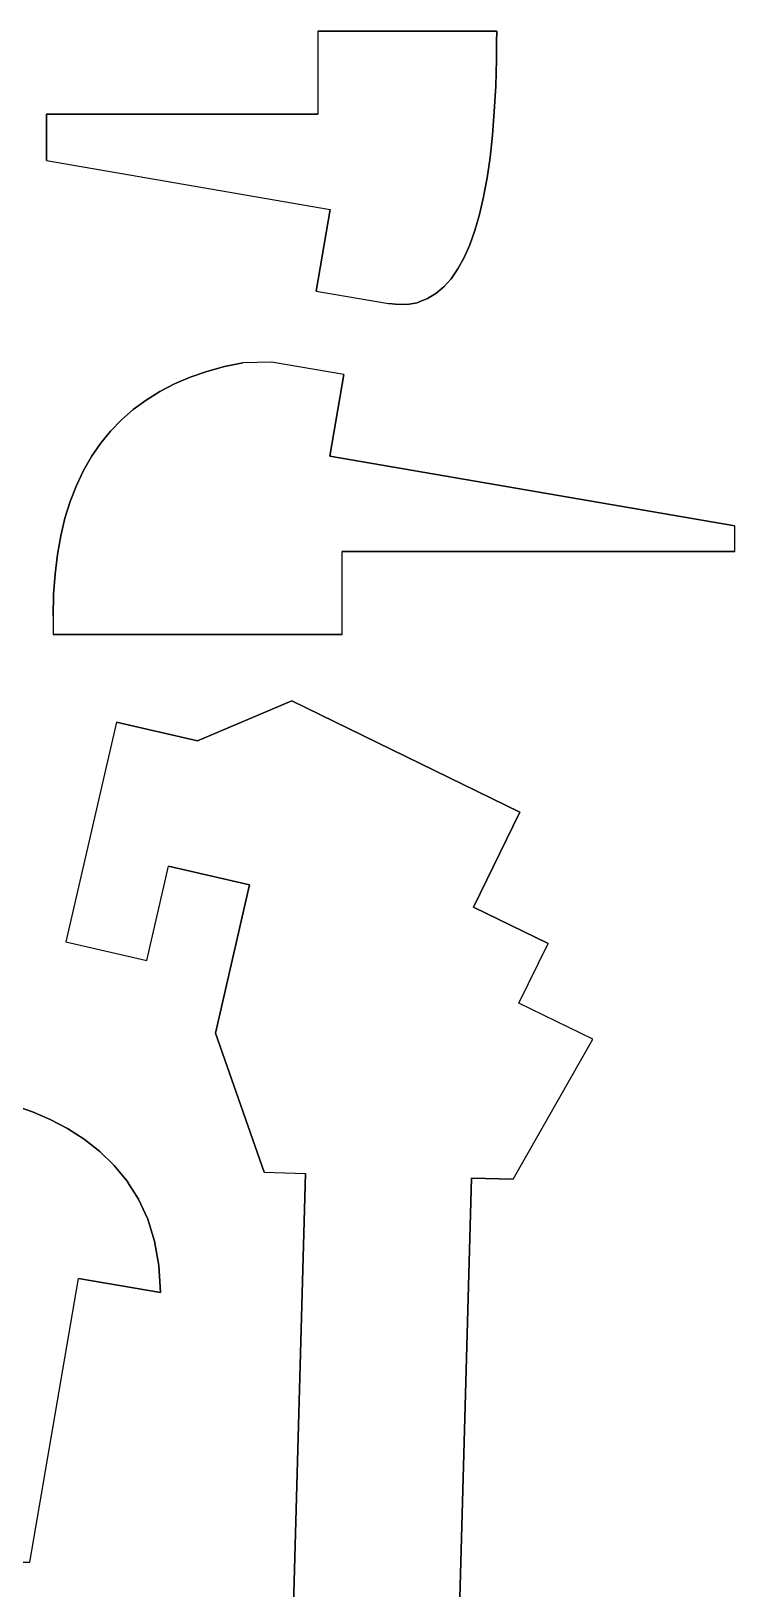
# Model space of a CAD drawing. Extents: x -17.1 to 17.1, y -14.2 to 14.2.
# Drawn here: x 14.58 to 17.12, y -9.2 to -3.57 of the extents above; entities that cross this region are included whole.
import ezdxf

# ---------------------------------------------------------------- set-up
doc = ezdxf.new("R2010")
doc.units = 0
doc.header["$MEASUREMENT"] = 0
doc.layers.add('CAMADA_1', color=7, linetype='CONTINUOUS')

msp = doc.modelspace()

# ---------------------------------------------------------------- linework, layer by layer
at = {"layer": 'CAMADA_1', "color": 250}
for points, knots in [([(16.11849, -4.43015), (16.11849, -4.43015), (16.09408, -4.46536), (16.09408, -4.46536), (16.09408, -4.46536), (16.09408, -4.46536), (16.06769, -4.49499), (16.06769, -4.49499), (16.06769, -4.49499), (16.06769, -4.49499), (16.03936, -4.51902), (16.03936, -4.51902), (16.03936, -4.51902), (16.03936, -4.51902), (16.00909, -4.53747), (16.00909, -4.53747), (16.00909, -4.53747), (16.00909, -4.53747), (15.97685, -4.55027), (15.97685, -4.55027), (15.97685, -4.55027), (15.97685, -4.55027), (15.97177, -4.55274), (15.97177, -4.55274), (15.97177, -4.55274), (15.97177, -4.55274), (15.94263, -4.55754), (15.94263, -4.55754), (15.94263, -4.55754), (15.94263, -4.55754), (15.9065, -4.55917), (15.9065, -4.55917), (15.9065, -4.55917), (15.9065, -4.55917), (15.86837, -4.55521), (15.86837, -4.55521), (15.86837, -4.55521), (15.86837, -4.55521), (15.60724, -4.51041), (15.60724, -4.51041), (15.60724, -4.51041), (15.60724, -4.51041), (15.65797, -4.21489), (15.65797, -4.21489), (15.65797, -4.21489), (15.65797, -4.21489), (14.63273, -4.03871), (14.63273, -4.03871), (14.63273, -4.03871), (14.63273, -4.03871), (14.63273, -3.87125), (14.63273, -3.87125), (14.63273, -3.87125), (14.63273, -3.87125), (15.61285, -3.87125), (15.61285, -3.87125), (15.61285, -3.87125), (15.61285, -3.87125), (15.61292, -3.57107), (15.61292, -3.57107), (15.61292, -3.57107), (15.61292, -3.57107), (16.25911, -3.57107), (16.25911, -3.57107), (16.25911, -3.57107), (16.25911, -3.57107), (16.25868, -3.61111), (16.25868, -3.61111), (16.25868, -3.61111), (16.25868, -3.61111), (16.25812, -3.67345), (16.25812, -3.67345), (16.25812, -3.67345), (16.25812, -3.67345), (16.25519, -3.77025), (16.25519, -3.77025), (16.25519, -3.77025), (16.25519, -3.77025), (16.25032, -3.86137), (16.25032, -3.86137), (16.25032, -3.86137), (16.25032, -3.86137), (16.24351, -3.94695), (16.24351, -3.94695), (16.24351, -3.94695), (16.24351, -3.94695), (16.23473, -4.02696), (16.23473, -4.02696), (16.23473, -4.02696), (16.23473, -4.02696), (16.22397, -4.10137), (16.22397, -4.10137), (16.22397, -4.10137), (16.22397, -4.10137), (16.21127, -4.17016), (16.21127, -4.17016), (16.21127, -4.17016), (16.21127, -4.17016), (16.19663, -4.23334), (16.19663, -4.23334), (16.19663, -4.23334), (16.19663, -4.23334), (16.18005, -4.29095), (16.18005, -4.29095), (16.18005, -4.29095), (16.18005, -4.29095), (16.16149, -4.34295), (16.16149, -4.34295), (16.16149, -4.34295), (16.16149, -4.34295), (16.14096, -4.38934), (16.14096, -4.38934), (16.14096, -4.38934), (16.14096, -4.38934), (16.11849, -4.43015), (16.11849, -4.43015)], [0, 0, 0, 0, 0.0333333, 0.0333333, 0.0333333, 0.0333333, 0.0666667, 0.0666667, 0.0666667, 0.0666667, 0.1, 0.1, 0.1, 0.1, 0.1333333, 0.1333333, 0.1333333, 0.1333333, 0.1666667, 0.1666667, 0.1666667, 0.1666667, 0.2, 0.2, 0.2, 0.2, 0.2333333, 0.2333333, 0.2333333, 0.2333333, 0.2666667, 0.2666667, 0.2666667, 0.2666667, 0.3, 0.3, 0.3, 0.3, 0.3333333, 0.3333333, 0.3333333, 0.3333333, 0.3666667, 0.3666667, 0.3666667, 0.3666667, 0.4, 0.4, 0.4, 0.4, 0.4333333, 0.4333333, 0.4333333, 0.4333333, 0.4666667, 0.4666667, 0.4666667, 0.4666667, 0.5, 0.5, 0.5, 0.5, 0.5333333, 0.5333333, 0.5333333, 0.5333333, 0.5666667, 0.5666667, 0.5666667, 0.5666667, 0.6, 0.6, 0.6, 0.6, 0.6333333, 0.6333333, 0.6333333, 0.6333333, 0.6666667, 0.6666667, 0.6666667, 0.6666667, 0.7, 0.7, 0.7, 0.7, 0.7333333, 0.7333333, 0.7333333, 0.7333333, 0.7666667, 0.7666667, 0.7666667, 0.7666667, 0.8, 0.8, 0.8, 0.8, 0.8333333, 0.8333333, 0.8333333, 0.8333333, 0.8666667, 0.8666667, 0.8666667, 0.8666667, 0.9, 0.9, 0.9, 0.9, 0.9333333, 0.9333333, 0.9333333, 0.9333333, 1, 1, 1, 1]), ([(15.44567, -4.76653), (15.44567, -4.76653), (15.70676, -4.81137), (15.70676, -4.81137), (15.70676, -4.81137), (15.70676, -4.81137), (15.65603, -5.10696), (15.65603, -5.10696), (15.65603, -5.10696), (15.65603, -5.10696), (17.11886, -5.35814), (17.11886, -5.35814), (17.11886, -5.35814), (17.11886, -5.35814), (17.11893, -5.45067), (17.11893, -5.45067), (17.11893, -5.45067), (17.11893, -5.45067), (15.70112, -5.45063), (15.70112, -5.45063), (15.70112, -5.45063), (15.70112, -5.45063), (15.70108, -5.75071), (15.70108, -5.75071), (15.70108, -5.75071), (15.70108, -5.75071), (14.657, -5.75071), (14.657, -5.75071), (14.657, -5.75071), (14.657, -5.75071), (14.657, -5.684), (14.657, -5.684), (14.657, -5.684), (14.657, -5.684), (14.65869, -5.60667), (14.65869, -5.60667), (14.65869, -5.60667), (14.65869, -5.60667), (14.66384, -5.53266), (14.66384, -5.53266), (14.66384, -5.53266), (14.66384, -5.53266), (14.67238, -5.46196), (14.67238, -5.46196), (14.67238, -5.46196), (14.67238, -5.46196), (14.68438, -5.39461), (14.68438, -5.39461), (14.68438, -5.39461), (14.68438, -5.39461), (14.69979, -5.33055), (14.69979, -5.33055), (14.69979, -5.33055), (14.69979, -5.33055), (14.71863, -5.26984), (14.71863, -5.26984), (14.71863, -5.26984), (14.71863, -5.26984), (14.74089, -5.21247), (14.74089, -5.21247), (14.74089, -5.21247), (14.74089, -5.21247), (14.76657, -5.15839), (14.76657, -5.15839), (14.76657, -5.15839), (14.76657, -5.15839), (14.79571, -5.10766), (14.79571, -5.10766), (14.79571, -5.10766), (14.79571, -5.10766), (14.82824, -5.06025), (14.82824, -5.06025), (14.82824, -5.06025), (14.82824, -5.06025), (14.86422, -5.01615), (14.86422, -5.01615), (14.86422, -5.01615), (14.86422, -5.01615), (14.90363, -4.97541), (14.90363, -4.97541), (14.90363, -4.97541), (14.90363, -4.97541), (14.94645, -4.93794), (14.94645, -4.93794), (14.94645, -4.93794), (14.94645, -4.93794), (14.99274, -4.90383), (14.99274, -4.90383), (14.99274, -4.90383), (14.99274, -4.90383), (15.04241, -4.87307), (15.04241, -4.87307), (15.04241, -4.87307), (15.04241, -4.87307), (15.09554, -4.84559), (15.09554, -4.84559), (15.09554, -4.84559), (15.09554, -4.84559), (15.15209, -4.82146), (15.15209, -4.82146), (15.15209, -4.82146), (15.15209, -4.82146), (15.21206, -4.80064), (15.21206, -4.80064), (15.21206, -4.80064), (15.21206, -4.80064), (15.27545, -4.78314), (15.27545, -4.78314), (15.27545, -4.78314), (15.27545, -4.78314), (15.34227, -4.769), (15.34227, -4.769), (15.34227, -4.769), (15.34227, -4.769), (15.44567, -4.76653), (15.44567, -4.76653)], [0, 0, 0, 0, 0.0333333, 0.0333333, 0.0333333, 0.0333333, 0.0666667, 0.0666667, 0.0666667, 0.0666667, 0.1, 0.1, 0.1, 0.1, 0.1333333, 0.1333333, 0.1333333, 0.1333333, 0.1666667, 0.1666667, 0.1666667, 0.1666667, 0.2, 0.2, 0.2, 0.2, 0.2333333, 0.2333333, 0.2333333, 0.2333333, 0.2666667, 0.2666667, 0.2666667, 0.2666667, 0.3, 0.3, 0.3, 0.3, 0.3333333, 0.3333333, 0.3333333, 0.3333333, 0.3666667, 0.3666667, 0.3666667, 0.3666667, 0.4, 0.4, 0.4, 0.4, 0.4333333, 0.4333333, 0.4333333, 0.4333333, 0.4666667, 0.4666667, 0.4666667, 0.4666667, 0.5, 0.5, 0.5, 0.5, 0.5333333, 0.5333333, 0.5333333, 0.5333333, 0.5666667, 0.5666667, 0.5666667, 0.5666667, 0.6, 0.6, 0.6, 0.6, 0.6333333, 0.6333333, 0.6333333, 0.6333333, 0.6666667, 0.6666667, 0.6666667, 0.6666667, 0.7, 0.7, 0.7, 0.7, 0.7333333, 0.7333333, 0.7333333, 0.7333333, 0.7666667, 0.7666667, 0.7666667, 0.7666667, 0.8, 0.8, 0.8, 0.8, 0.8333333, 0.8333333, 0.8333333, 0.8333333, 0.8666667, 0.8666667, 0.8666667, 0.8666667, 0.9, 0.9, 0.9, 0.9, 0.9333333, 0.9333333, 0.9333333, 0.9333333, 1, 1, 1, 1]), ([(16.29251, -10.91703), (16.29251, -10.91703), (16.29251, -12.14865), (16.29251, -12.14865), (16.29251, -12.14865), (16.29251, -12.14865), (16.11161, -13.74878), (16.11161, -13.74878), (16.11161, -13.74878), (16.11161, -13.74878), (14.89474, -13.90975), (14.89474, -13.90975), (14.89474, -13.90975), (14.89474, -13.90975), (14.58923, -13.08023), (14.58923, -13.08023), (14.58923, -13.08023), (14.58923, -13.08023), (15.02251, -12.78002), (15.02251, -12.78002), (15.02251, -12.78002), (15.02251, -12.78002), (15.22568, -13.36305), (15.22568, -13.36305), (15.22568, -13.36305), (15.22568, -13.36305), (15.48292, -13.1885), (15.48292, -13.1885), (15.48292, -13.1885), (15.48292, -13.1885), (15.15879, -12.25925), (15.15879, -12.25925), (15.15879, -12.25925), (15.15879, -12.25925), (15.19604, -12.11785), (15.19604, -12.11785), (15.19604, -12.11785), (15.19604, -12.11785), (15.35218, -9.33945), (15.35218, -9.33945), (15.35218, -9.33945), (15.35218, -9.33945), (15.52247, -9.34424), (15.52247, -9.34424), (15.52247, -9.34424), (15.52247, -9.34424), (15.56868, -7.6979), (15.56868, -7.6979), (15.56868, -7.6979), (15.56868, -7.6979), (15.41872, -7.69367), (15.41872, -7.69367), (15.41872, -7.69367), (15.41872, -7.69367), (15.24314, -7.19113), (15.24314, -7.19113), (15.24314, -7.19113), (15.24314, -7.19113), (15.36658, -6.65516), (15.36658, -6.65516), (15.36658, -6.65516), (15.36658, -6.65516), (15.07423, -6.58785), (15.07423, -6.58785), (15.07423, -6.58785), (15.07423, -6.58785), (14.9957, -6.92891), (14.9957, -6.92891), (14.9957, -6.92891), (14.9957, -6.92891), (14.70332, -6.8616), (14.70332, -6.8616), (14.70332, -6.8616), (14.70332, -6.8616), (14.88631, -6.06711), (14.88631, -6.06711), (14.88631, -6.06711), (14.88631, -6.06711), (15.17865, -6.13442), (15.17865, -6.13442), (15.17865, -6.13442), (15.17865, -6.13442), (15.51954, -5.99098), (15.51954, -5.99098), (15.51954, -5.99098), (15.51954, -5.99098), (16.34222, -6.39241), (16.34222, -6.39241), (16.34222, -6.39241), (16.34222, -6.39241), (16.17486, -6.73616), (16.17486, -6.73616), (16.17486, -6.73616), (16.17486, -6.73616), (16.44456, -6.86746), (16.44456, -6.86746), (16.44456, -6.86746), (16.44456, -6.86746), (16.33922, -7.08209), (16.33922, -7.08209), (16.33922, -7.08209), (16.33922, -7.08209), (16.60581, -7.21241), (16.60581, -7.21241), (16.60581, -7.21241), (16.60581, -7.21241), (16.31837, -7.71893), (16.31837, -7.71893), (16.31837, -7.71893), (16.31837, -7.71893), (16.16844, -7.71473), (16.16844, -7.71473), (16.16844, -7.71473), (16.16844, -7.71473), (16.12223, -9.36107), (16.12223, -9.36107), (16.12223, -9.36107), (16.12223, -9.36107), (16.29251, -9.36587), (16.29251, -9.36587), (16.29251, -9.36587), (16.29251, -9.36587), (16.29251, -10.61703), (16.29251, -10.61703), (16.29251, -10.61703), (16.29251, -10.61703), (16.59252, -10.61703), (16.59252, -10.61703), (16.59252, -10.61703), (16.59252, -10.61703), (16.59252, -10.91703), (16.59252, -10.91703), (16.59252, -10.91703), (16.59252, -10.91703), (16.29251, -10.91703), (16.29251, -10.91703)], [0, 0, 0, 0, 0.0285714, 0.0285714, 0.0285714, 0.0285714, 0.0571429, 0.0571429, 0.0571429, 0.0571429, 0.0857143, 0.0857143, 0.0857143, 0.0857143, 0.1142857, 0.1142857, 0.1142857, 0.1142857, 0.1428571, 0.1428571, 0.1428571, 0.1428571, 0.1714286, 0.1714286, 0.1714286, 0.1714286, 0.2, 0.2, 0.2, 0.2, 0.2285714, 0.2285714, 0.2285714, 0.2285714, 0.2571429, 0.2571429, 0.2571429, 0.2571429, 0.2857143, 0.2857143, 0.2857143, 0.2857143, 0.3142857, 0.3142857, 0.3142857, 0.3142857, 0.3428571, 0.3428571, 0.3428571, 0.3428571, 0.3714286, 0.3714286, 0.3714286, 0.3714286, 0.4, 0.4, 0.4, 0.4, 0.4285714, 0.4285714, 0.4285714, 0.4285714, 0.4571429, 0.4571429, 0.4571429, 0.4571429, 0.4857143, 0.4857143, 0.4857143, 0.4857143, 0.5142857, 0.5142857, 0.5142857, 0.5142857, 0.5428571, 0.5428571, 0.5428571, 0.5428571, 0.5714286, 0.5714286, 0.5714286, 0.5714286, 0.6, 0.6, 0.6, 0.6, 0.6285714, 0.6285714, 0.6285714, 0.6285714, 0.6571429, 0.6571429, 0.6571429, 0.6571429, 0.6857143, 0.6857143, 0.6857143, 0.6857143, 0.7142857, 0.7142857, 0.7142857, 0.7142857, 0.7428571, 0.7428571, 0.7428571, 0.7428571, 0.7714286, 0.7714286, 0.7714286, 0.7714286, 0.8, 0.8, 0.8, 0.8, 0.8285714, 0.8285714, 0.8285714, 0.8285714, 0.8571429, 0.8571429, 0.8571429, 0.8571429, 0.8857143, 0.8857143, 0.8857143, 0.8857143, 0.9142857, 0.9142857, 0.9142857, 0.9142857, 0.9428571, 0.9428571, 0.9428571, 0.9428571, 1, 1, 1, 1]), ([(14.57297, -9.1022), (14.57297, -9.1022), (14.40558, -9.1022), (14.40558, -9.1022), (14.40558, -9.1022), (14.40558, -9.1022), (14.40558, -7.80045), (14.40558, -7.80045), (14.40558, -7.80045), (14.40558, -7.80045), (14.10533, -7.80045), (14.10533, -7.80045), (14.10533, -7.80045), (14.10533, -7.80045), (14.10533, -7.38622), (14.10533, -7.38622), (14.10533, -7.38622), (14.10533, -7.38622), (14.13789, -7.38678), (14.13789, -7.38678), (14.13789, -7.38678), (14.13789, -7.38678), (14.17782, -7.38869), (14.17782, -7.38869), (14.17782, -7.38869), (14.17782, -7.38869), (14.22418, -7.39236), (14.22418, -7.39236), (14.22418, -7.39236), (14.22418, -7.39236), (14.276, -7.39825), (14.276, -7.39825), (14.276, -7.39825), (14.276, -7.39825), (14.33227, -7.40675), (14.33227, -7.40675), (14.33227, -7.40675), (14.33227, -7.40675), (14.39203, -7.41825), (14.39203, -7.41825), (14.39203, -7.41825), (14.39203, -7.41825), (14.45426, -7.43317), (14.45426, -7.43317), (14.45426, -7.43317), (14.45426, -7.43317), (14.51804, -7.45198), (14.51804, -7.45198), (14.51804, -7.45198), (14.51804, -7.45198), (14.58235, -7.47501), (14.58235, -7.47501), (14.58235, -7.47501), (14.58235, -7.47501), (14.64624, -7.50274), (14.64624, -7.50274), (14.64624, -7.50274), (14.64624, -7.50274), (14.70868, -7.53555), (14.70868, -7.53555), (14.70868, -7.53555), (14.70868, -7.53555), (14.76872, -7.5739), (14.76872, -7.5739), (14.76872, -7.5739), (14.76872, -7.5739), (14.82538, -7.6181), (14.82538, -7.6181), (14.82538, -7.6181), (14.82538, -7.6181), (14.87766, -7.66865), (14.87766, -7.66865), (14.87766, -7.66865), (14.87766, -7.66865), (14.92462, -7.72598), (14.92462, -7.72598), (14.92462, -7.72598), (14.92462, -7.72598), (14.93887, -7.74979), (14.93887, -7.74979), (14.93887, -7.74979), (14.93887, -7.74979), (14.9425, -7.75438), (14.9425, -7.75438), (14.9425, -7.75438), (14.9425, -7.75438), (14.96522, -7.79043), (14.96522, -7.79043), (14.96522, -7.79043), (14.96522, -7.79043), (14.99852, -7.86243), (14.99852, -7.86243), (14.99852, -7.86243), (14.99852, -7.86243), (15.02354, -7.94245), (15.02354, -7.94245), (15.02354, -7.94245), (15.02354, -7.94245), (15.03923, -8.03085), (15.03923, -8.03085), (15.03923, -8.03085), (15.03923, -8.03085), (15.04474, -8.12808), (15.04474, -8.12808), (15.04474, -8.12808), (15.04474, -8.12808), (14.74915, -8.07735), (14.74915, -8.07735), (14.74915, -8.07735), (14.74915, -8.07735), (14.57297, -9.1022), (14.57297, -9.1022)], [0, 0, 0, 0, 0.0344828, 0.0344828, 0.0344828, 0.0344828, 0.0689655, 0.0689655, 0.0689655, 0.0689655, 0.1034483, 0.1034483, 0.1034483, 0.1034483, 0.137931, 0.137931, 0.137931, 0.137931, 0.1724138, 0.1724138, 0.1724138, 0.1724138, 0.2068966, 0.2068966, 0.2068966, 0.2068966, 0.2413793, 0.2413793, 0.2413793, 0.2413793, 0.2758621, 0.2758621, 0.2758621, 0.2758621, 0.3103448, 0.3103448, 0.3103448, 0.3103448, 0.3448276, 0.3448276, 0.3448276, 0.3448276, 0.3793103, 0.3793103, 0.3793103, 0.3793103, 0.4137931, 0.4137931, 0.4137931, 0.4137931, 0.4482759, 0.4482759, 0.4482759, 0.4482759, 0.4827586, 0.4827586, 0.4827586, 0.4827586, 0.5172414, 0.5172414, 0.5172414, 0.5172414, 0.5517241, 0.5517241, 0.5517241, 0.5517241, 0.5862069, 0.5862069, 0.5862069, 0.5862069, 0.6206897, 0.6206897, 0.6206897, 0.6206897, 0.6551724, 0.6551724, 0.6551724, 0.6551724, 0.6896552, 0.6896552, 0.6896552, 0.6896552, 0.7241379, 0.7241379, 0.7241379, 0.7241379, 0.7586207, 0.7586207, 0.7586207, 0.7586207, 0.7931034, 0.7931034, 0.7931034, 0.7931034, 0.8275862, 0.8275862, 0.8275862, 0.8275862, 0.862069, 0.862069, 0.862069, 0.862069, 0.8965517, 0.8965517, 0.8965517, 0.8965517, 0.9310345, 0.9310345, 0.9310345, 0.9310345, 1, 1, 1, 1])]:
    msp.add_open_spline(points, degree=3, knots=knots, dxfattribs=at)
for points in [[(15.61292, -3.57107), (15.61292, -3.57107), (15.61285, -3.87125), (15.61285, -3.87125)], [(15.61292, -3.57107), (15.61292, -3.57107), (16.25911, -3.57107), (16.25911, -3.57107)], [(16.25911, -3.57107), (16.25911, -3.57107), (16.25868, -3.61111), (16.25868, -3.61111)], [(16.25868, -3.61111), (16.25868, -3.61111), (16.25812, -3.67345), (16.25812, -3.67345)], [(16.25812, -3.67345), (16.25812, -3.67345), (16.25519, -3.77025), (16.25519, -3.77025)], [(16.25519, -3.77025), (16.25519, -3.77025), (16.25032, -3.86137), (16.25032, -3.86137)], [(14.63273, -4.03871), (14.63273, -4.03871), (14.63273, -3.87125), (14.63273, -3.87125)], [(14.63273, -3.87125), (14.63273, -3.87125), (15.61285, -3.87125), (15.61285, -3.87125)], [(16.25032, -3.86137), (16.25032, -3.86137), (16.24351, -3.94695), (16.24351, -3.94695)], [(16.24351, -3.94695), (16.24351, -3.94695), (16.23473, -4.02696), (16.23473, -4.02696)], [(14.63273, -4.03871), (14.63273, -4.03871), (15.65797, -4.21489), (15.65797, -4.21489)], [(16.23473, -4.02696), (16.23473, -4.02696), (16.22397, -4.10137), (16.22397, -4.10137)], [(16.22397, -4.10137), (16.22397, -4.10137), (16.21127, -4.17016), (16.21127, -4.17016)], [(15.60724, -4.51041), (15.60724, -4.51041), (15.65797, -4.21489), (15.65797, -4.21489)], [(16.21127, -4.17016), (16.21127, -4.17016), (16.19663, -4.23334), (16.19663, -4.23334)], [(16.19663, -4.23334), (16.19663, -4.23334), (16.18005, -4.29095), (16.18005, -4.29095)], [(16.18005, -4.29095), (16.18005, -4.29095), (16.16149, -4.34295), (16.16149, -4.34295)], [(16.14096, -4.38934), (16.14096, -4.38934), (16.11849, -4.43015), (16.11849, -4.43015)], [(16.16149, -4.34295), (16.16149, -4.34295), (16.14096, -4.38934), (16.14096, -4.38934)], [(16.11849, -4.43015), (16.11849, -4.43015), (16.09408, -4.46536), (16.09408, -4.46536)], [(16.06769, -4.49499), (16.06769, -4.49499), (16.03936, -4.51902), (16.03936, -4.51902)], [(16.09408, -4.46536), (16.09408, -4.46536), (16.06769, -4.49499), (16.06769, -4.49499)], [(15.60724, -4.51041), (15.60724, -4.51041), (15.86837, -4.55521), (15.86837, -4.55521)], [(15.9065, -4.55917), (15.9065, -4.55917), (15.86837, -4.55521), (15.86837, -4.55521)], [(15.94263, -4.55754), (15.94263, -4.55754), (15.9065, -4.55917), (15.9065, -4.55917)], [(15.97177, -4.55274), (15.97177, -4.55274), (15.94263, -4.55754), (15.94263, -4.55754)], [(15.97685, -4.55027), (15.97685, -4.55027), (15.97177, -4.55274), (15.97177, -4.55274)], [(16.00909, -4.53747), (16.00909, -4.53747), (15.97685, -4.55027), (15.97685, -4.55027)], [(16.03936, -4.51902), (16.03936, -4.51902), (16.00909, -4.53747), (16.00909, -4.53747)], [(15.21206, -4.80064), (15.21206, -4.80064), (15.27545, -4.78314), (15.27545, -4.78314)], [(15.27545, -4.78314), (15.27545, -4.78314), (15.34227, -4.769), (15.34227, -4.769)], [(15.44567, -4.76653), (15.44567, -4.76653), (15.34227, -4.769), (15.34227, -4.769)], [(15.70676, -4.81137), (15.70676, -4.81137), (15.44567, -4.76653), (15.44567, -4.76653)], [(15.09554, -4.84559), (15.09554, -4.84559), (15.15209, -4.82146), (15.15209, -4.82146)], [(15.15209, -4.82146), (15.15209, -4.82146), (15.21206, -4.80064), (15.21206, -4.80064)], [(15.70676, -4.81137), (15.70676, -4.81137), (15.65603, -5.10696), (15.65603, -5.10696)], [(14.99274, -4.90383), (14.99274, -4.90383), (15.04241, -4.87307), (15.04241, -4.87307)], [(15.04241, -4.87307), (15.04241, -4.87307), (15.09554, -4.84559), (15.09554, -4.84559)], [(14.90363, -4.97541), (14.90363, -4.97541), (14.94645, -4.93794), (14.94645, -4.93794)], [(14.94645, -4.93794), (14.94645, -4.93794), (14.99274, -4.90383), (14.99274, -4.90383)], [(14.86422, -5.01615), (14.86422, -5.01615), (14.90363, -4.97541), (14.90363, -4.97541)], [(14.79571, -5.10766), (14.79571, -5.10766), (14.82824, -5.06025), (14.82824, -5.06025)], [(14.82824, -5.06025), (14.82824, -5.06025), (14.86422, -5.01615), (14.86422, -5.01615)], [(14.76657, -5.15839), (14.76657, -5.15839), (14.79571, -5.10766), (14.79571, -5.10766)], [(15.65603, -5.10696), (15.65603, -5.10696), (17.11886, -5.35814), (17.11886, -5.35814)], [(14.74089, -5.21247), (14.74089, -5.21247), (14.76657, -5.15839), (14.76657, -5.15839)], [(14.71863, -5.26984), (14.71863, -5.26984), (14.74089, -5.21247), (14.74089, -5.21247)], [(14.69979, -5.33055), (14.69979, -5.33055), (14.71863, -5.26984), (14.71863, -5.26984)], [(14.68438, -5.39461), (14.68438, -5.39461), (14.69979, -5.33055), (14.69979, -5.33055)], [(14.67238, -5.46196), (14.67238, -5.46196), (14.68438, -5.39461), (14.68438, -5.39461)], [(17.11893, -5.45067), (17.11893, -5.45067), (17.11886, -5.35814), (17.11886, -5.35814)], [(15.70108, -5.75071), (15.70108, -5.75071), (15.70112, -5.45063), (15.70112, -5.45063)], [(17.11893, -5.45067), (17.11893, -5.45067), (15.70112, -5.45063), (15.70112, -5.45063)], [(14.66384, -5.53266), (14.66384, -5.53266), (14.67238, -5.46196), (14.67238, -5.46196)], [(14.65869, -5.60667), (14.65869, -5.60667), (14.66384, -5.53266), (14.66384, -5.53266)], [(14.657, -5.684), (14.657, -5.684), (14.65869, -5.60667), (14.65869, -5.60667)], [(14.657, -5.684), (14.657, -5.684), (14.657, -5.75071), (14.657, -5.75071)], [(15.70108, -5.75071), (15.70108, -5.75071), (14.657, -5.75071), (14.657, -5.75071)], [(15.17865, -6.13442), (15.17865, -6.13442), (15.51954, -5.99098), (15.51954, -5.99098)], [(15.51954, -5.99098), (15.51954, -5.99098), (16.34222, -6.39241), (16.34222, -6.39241)], [(14.88631, -6.06711), (14.88631, -6.06711), (14.70332, -6.8616), (14.70332, -6.8616)], [(14.88631, -6.06711), (14.88631, -6.06711), (15.17865, -6.13442), (15.17865, -6.13442)], [(16.34222, -6.39241), (16.34222, -6.39241), (16.17486, -6.73616), (16.17486, -6.73616)], [(14.9957, -6.92891), (14.9957, -6.92891), (15.07423, -6.58785), (15.07423, -6.58785)], [(15.36658, -6.65516), (15.36658, -6.65516), (15.07423, -6.58785), (15.07423, -6.58785)], [(15.24314, -7.19113), (15.24314, -7.19113), (15.36658, -6.65516), (15.36658, -6.65516)], [(16.17486, -6.73616), (16.17486, -6.73616), (16.44456, -6.86746), (16.44456, -6.86746)], [(14.70332, -6.8616), (14.70332, -6.8616), (14.9957, -6.92891), (14.9957, -6.92891)], [(16.33922, -7.08209), (16.33922, -7.08209), (16.44456, -6.86746), (16.44456, -6.86746)], [(16.60581, -7.21241), (16.60581, -7.21241), (16.33922, -7.08209), (16.33922, -7.08209)], [(15.41872, -7.69367), (15.41872, -7.69367), (15.24314, -7.19113), (15.24314, -7.19113)], [(16.31837, -7.71893), (16.31837, -7.71893), (16.60581, -7.21241), (16.60581, -7.21241)], [(14.51804, -7.45198), (14.51804, -7.45198), (14.58235, -7.47501), (14.58235, -7.47501)], [(14.58235, -7.47501), (14.58235, -7.47501), (14.64624, -7.50274), (14.64624, -7.50274)], [(14.64624, -7.50274), (14.64624, -7.50274), (14.70868, -7.53555), (14.70868, -7.53555)], [(14.70868, -7.53555), (14.70868, -7.53555), (14.76872, -7.5739), (14.76872, -7.5739)], [(14.76872, -7.5739), (14.76872, -7.5739), (14.82538, -7.6181), (14.82538, -7.6181)], [(14.82538, -7.6181), (14.82538, -7.6181), (14.87766, -7.66865), (14.87766, -7.66865)], [(14.87766, -7.66865), (14.87766, -7.66865), (14.92462, -7.72598), (14.92462, -7.72598)], [(15.41872, -7.69367), (15.41872, -7.69367), (15.56868, -7.6979), (15.56868, -7.6979)], [(15.52247, -9.34424), (15.52247, -9.34424), (15.56868, -7.6979), (15.56868, -7.6979)], [(14.92462, -7.72598), (14.92462, -7.72598), (14.93887, -7.74979), (14.93887, -7.74979)], [(14.93887, -7.74979), (14.93887, -7.74979), (14.9425, -7.75438), (14.9425, -7.75438)], [(14.9425, -7.75438), (14.9425, -7.75438), (14.96522, -7.79043), (14.96522, -7.79043)], [(16.16844, -7.71473), (16.16844, -7.71473), (16.12223, -9.36107), (16.12223, -9.36107)], [(16.31837, -7.71893), (16.31837, -7.71893), (16.16844, -7.71473), (16.16844, -7.71473)], [(14.96522, -7.79043), (14.96522, -7.79043), (14.99852, -7.86243), (14.99852, -7.86243)], [(14.99852, -7.86243), (14.99852, -7.86243), (15.02354, -7.94245), (15.02354, -7.94245)], [(15.02354, -7.94245), (15.02354, -7.94245), (15.03923, -8.03085), (15.03923, -8.03085)], [(15.03923, -8.03085), (15.03923, -8.03085), (15.04474, -8.12808), (15.04474, -8.12808)], [(15.04474, -8.12808), (15.04474, -8.12808), (14.74915, -8.07735), (14.74915, -8.07735)]]:
    msp.add_open_spline(points, degree=3, dxfattribs=at)

doc.saveas('drawing.dxf')
